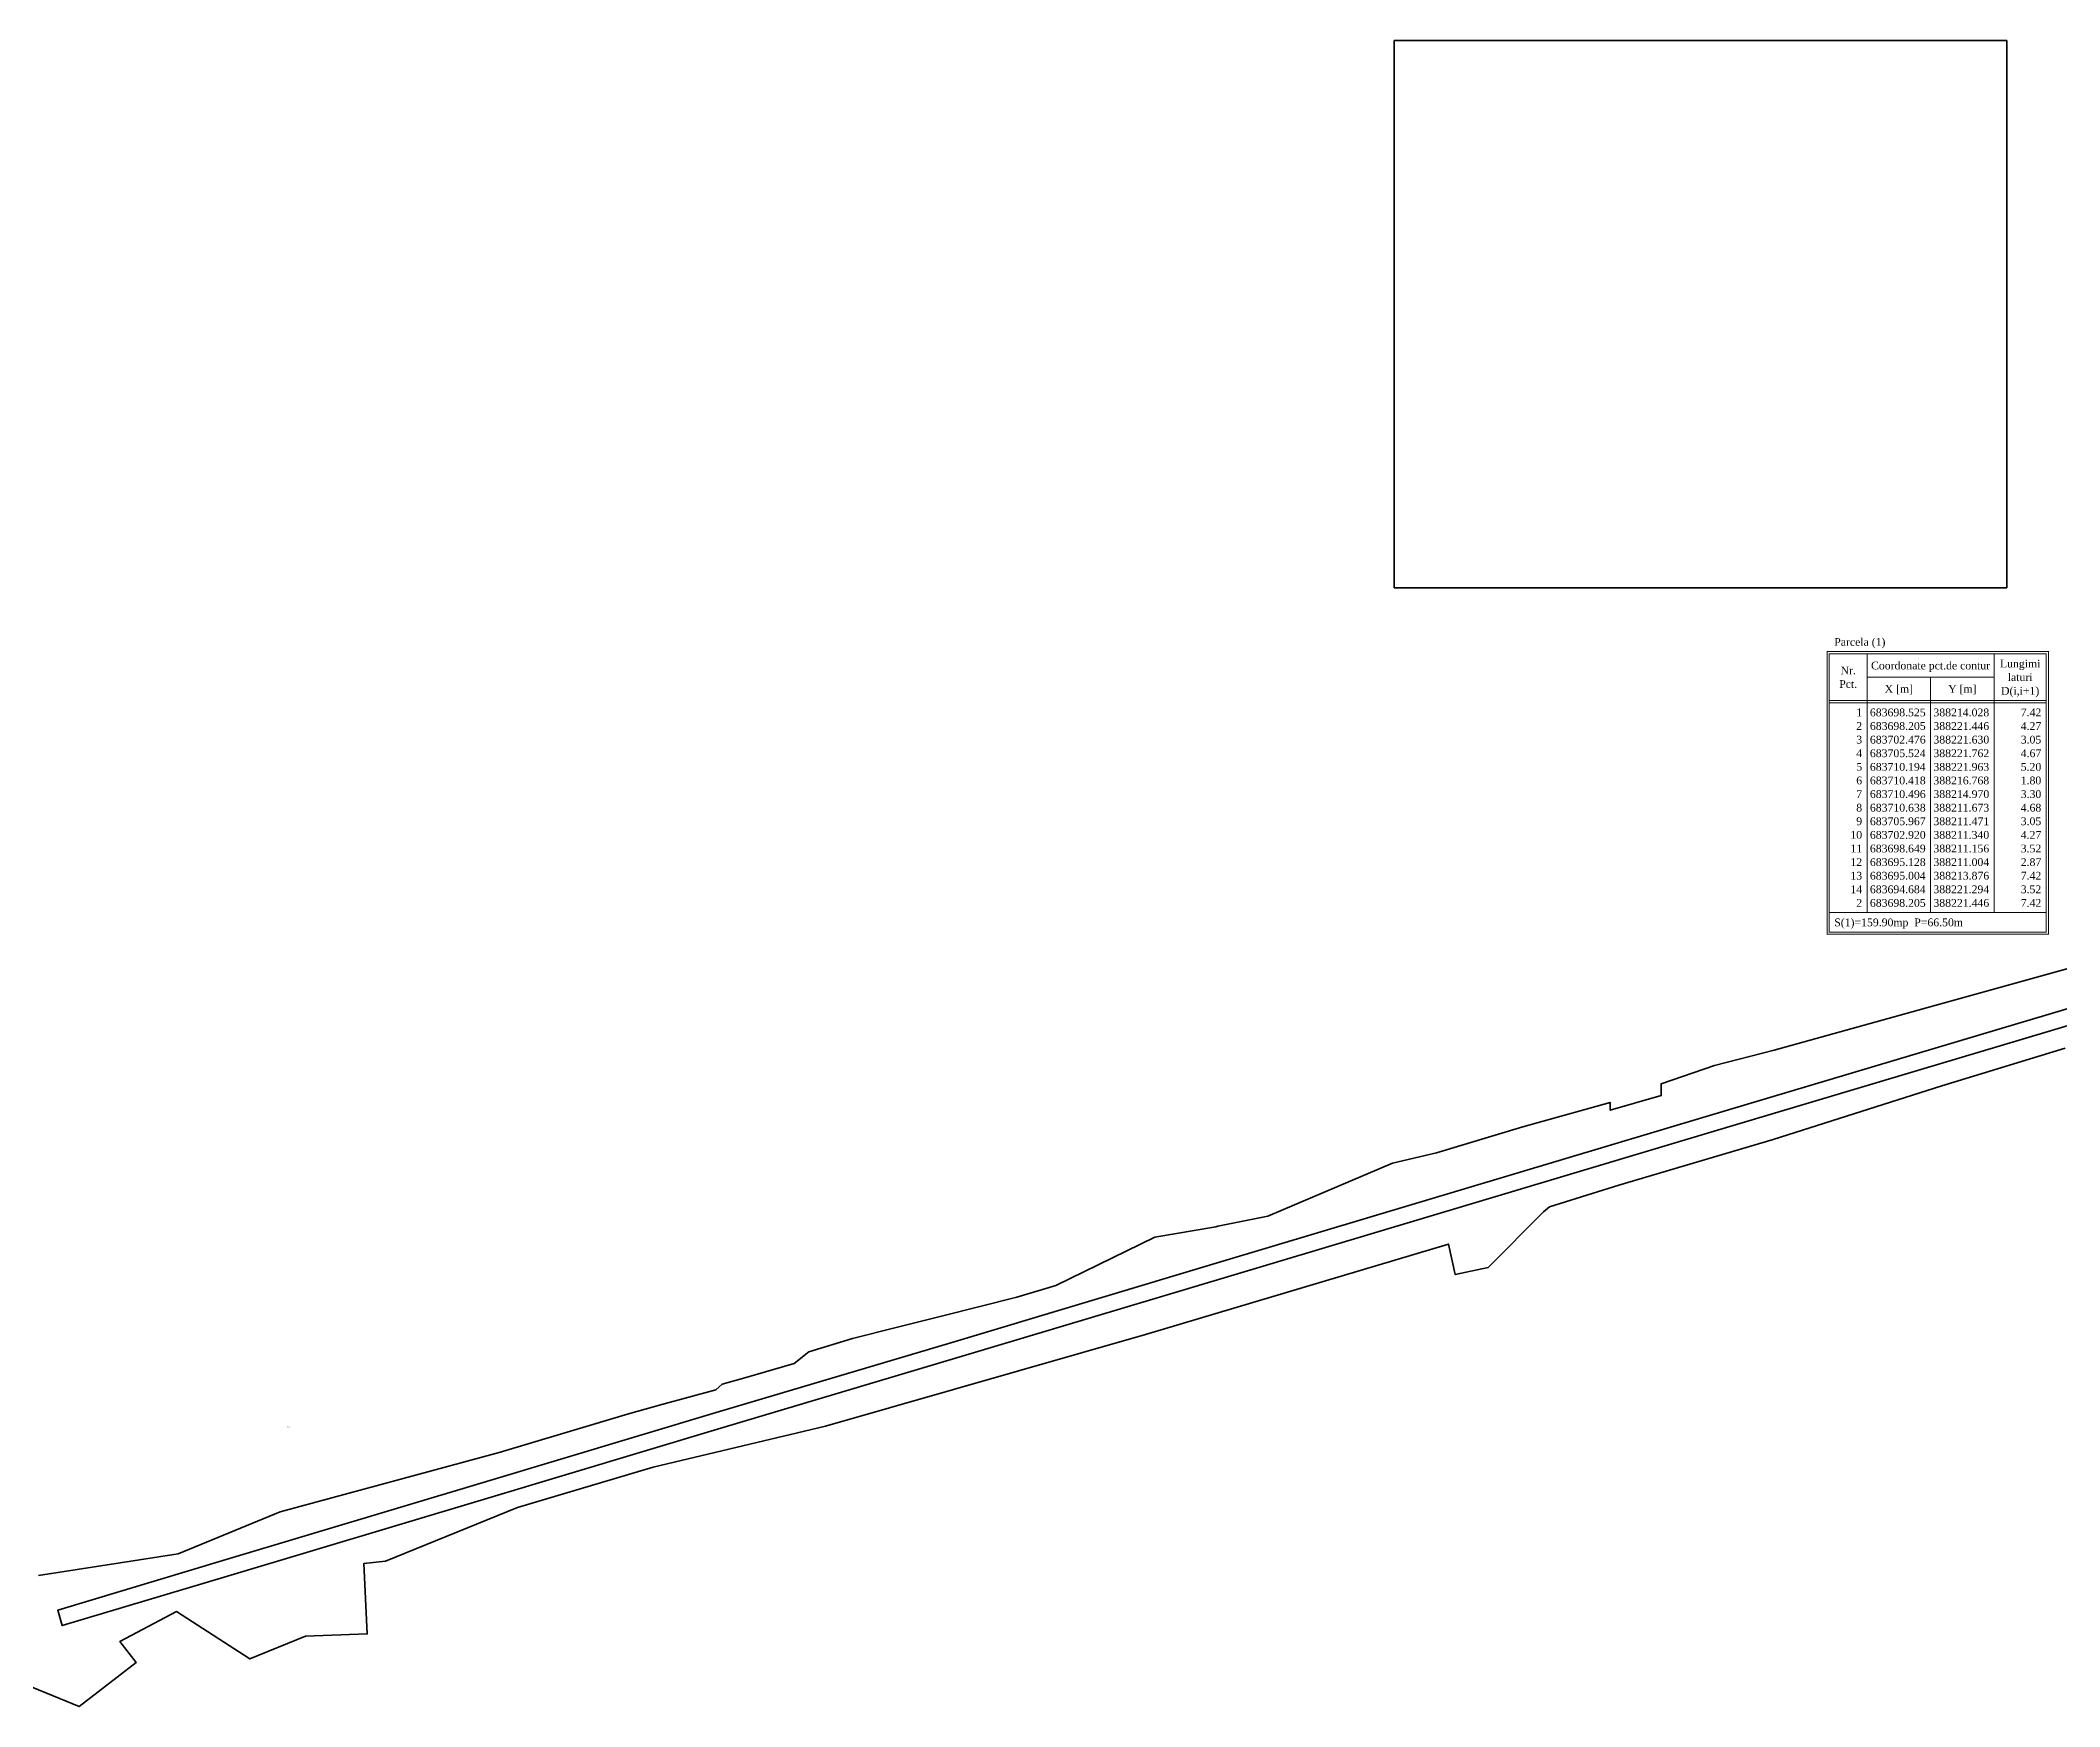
# Model space of a CAD drawing. Header units: inches. Extents: x 386283 to 388912, y 683236 to 684907.
# Drawn here: x 387577 to 388200, y 683431 to 683945 of the extents above; entities that cross this region are included whole.
import ezdxf
from ezdxf.enums import TextEntityAlignment as Align

# ---------------------------------------------------------------- set-up
doc = ezdxf.new("R2010")
doc.units = ezdxf.units.IN
doc.header["$MEASUREMENT"] = 0
for name, color, linetype, true_color in [('CONSTRUCTII_ACTIVE', 7, 'Continuous', 0xc342f2), ('IMOBILE_ACTIVE', 7, 'Continuous', 0x144221), ('LABEL', 7, 'Continuous', 0x6742ac)]:
    doc.layers.add(name, color=color, linetype=linetype, true_color=true_color)
doc.styles.add('TIMES_NEW_ROMAN', font='times.ttf')
picture_1 = doc.add_image_def('image1.ecw', size_in_pixel=(23609, 17798))

# ---------------------------------------------------------------- blocks, each defined once
blk = doc.blocks.new('*U25', base_point=(388256.14, 683687.51))
at = {"lineweight": 30, "const_width": 0.307}
for points in [[(388256.14, 683683.31), (388324.42, 683683.31), (388324.42, 683596.09), (388256.14, 683596.09)], [(388256.81, 683682.63), (388323.75, 683682.63), (388323.75, 683596.76), (388256.81, 683596.76)]]:
    blk.add_lwpolyline(points, close=True, dxfattribs=at)
for points in [[(388268.45, 683682.63), (388268.45, 683602.76)], [(388307.68, 683682.63), (388307.68, 683602.76)], [(388268.45, 683675.43), (388307.68, 683675.43)], [(388288.06, 683675.43), (388288.06, 683602.76)], [(388256.81, 683668.23), (388323.75, 683668.23)], [(388256.81, 683667.56), (388323.75, 683667.56)], [(388256.81, 683602.76), (388323.75, 683602.76)]]:
    blk.add_lwpolyline(points, dxfattribs=at)
at = {"lineweight": 30, "style": 'TIMES_NEW_ROMAN'}
for s, p in [('Parcela (1)', (388258.33, 683685.11)), ('S(1)=159.90mp  P=66.50m', (388258.33, 683598.56))]:
    blk.add_text(s, height=2.4, dxfattribs=at).set_placement(p)
for s, p in [('Nr.', (388262.63, 683677.53)), ('Coordonate pct.de contur', (388288.06, 683679.03)), ('Lungimi', (388315.71, 683679.63)), ('laturi', (388315.71, 683675.43)), ('Pct.', (388262.63, 683673.33)), ('X [m]', (388278.26, 683671.83)), ('Y [m]', (388297.87, 683671.83)), ('D(i,i+1)', (388315.71, 683671.23))]:
    blk.add_text(s, height=2.4, dxfattribs=at).set_placement(p, align=Align.MIDDLE_CENTER)
for s, p in [('1', (388266.93, 683663.36)), ('683698.525', (388286.55, 683663.36)), ('388214.028', (388306.16, 683663.36)), ('7.42', (388322.23, 683663.36)), ('2', (388266.93, 683659.16)), ('3', (388266.93, 683654.96)), ('683698.205', (388286.55, 683659.16)), ('683702.476', (388286.55, 683654.96)), ('388221.446', (388306.16, 683659.16)), ('388221.630', (388306.16, 683654.96)), ('4.27', (388322.23, 683659.16)), ('3.05', (388322.23, 683654.96)), ('4', (388266.93, 683650.76)), ('683705.524', (388286.55, 683650.76)), ('388221.762', (388306.16, 683650.76)), ('4.67', (388322.23, 683650.76)), ('6', (388266.93, 683642.36)), ('5', (388266.93, 683646.56)), ('683710.194', (388286.55, 683646.56)), ('683710.418', (388286.55, 683642.36)), ('388221.963', (388306.16, 683646.56)), ('388216.768', (388306.16, 683642.36)), ('5.20', (388322.23, 683646.56)), ('1.80', (388322.23, 683642.36)), ('7', (388266.93, 683638.16)), ('683710.496', (388286.55, 683638.16)), ('388214.970', (388306.16, 683638.16)), ('3.30', (388322.23, 683638.16)), ('9', (388266.93, 683629.76)), ('8', (388266.93, 683633.96)), ('683710.638', (388286.55, 683633.96)), ('683705.967', (388286.55, 683629.76)), ('388211.673', (388306.16, 683633.96)), ('388211.471', (388306.16, 683629.76)), ('4.68', (388322.23, 683633.96)), ('3.05', (388322.23, 683629.76)), ('10', (388266.93, 683625.56)), ('683702.920', (388286.55, 683625.56)), ('388211.340', (388306.16, 683625.56)), ('4.27', (388322.23, 683625.56)), ('11', (388266.93, 683621.36)), ('12', (388266.93, 683617.16)), ('683698.649', (388286.55, 683621.36)), ('683695.128', (388286.55, 683617.16)), ('388211.156', (388306.16, 683621.36)), ('388211.004', (388306.16, 683617.16)), ('2.87', (388322.23, 683617.16)), ('3.52', (388322.23, 683621.36)), ('13', (388266.93, 683612.96)), ('683695.004', (388286.55, 683612.96)), ('388213.876', (388306.16, 683612.96)), ('7.42', (388322.23, 683612.96)), ('14', (388266.93, 683608.76)), ('2', (388266.93, 683604.56)), ('683694.684', (388286.55, 683608.76)), ('683698.205', (388286.55, 683604.56)), ('388221.294', (388306.16, 683608.76)), ('388221.446', (388306.16, 683604.56)), ('3.52', (388322.23, 683608.76)), ('7.42', (388322.23, 683604.56))]:
    blk.add_text(s, height=2.4, dxfattribs=at).set_placement(p, align=Align.RIGHT)

msp = doc.modelspace()

# ---------------------------------------------------------------- linework, layer by layer
at = {"layer": 'CONSTRUCTII_ACTIVE', "lineweight": 35}
msp.add_lwpolyline([(388268.81, 683660.59), (388188.92, 683636.79), (388092.75, 683608.1), (387943.56, 683563.42), (387859.59, 683538.27), (387787.14, 683516.72), (387715.23, 683495.12), (387634.89, 683471.06), (387583.89, 683455.8), (387582.53, 683460.49), (387633.46, 683475.85), (387713.8, 683499.91), (387785.71, 683521.51), (387858.16, 683543.06), (387942.13, 683568.21), (388091.32, 683612.89), (388187.49, 683641.58), (388267.38, 683665.38)], dxfattribs=at)
at = {"layer": 'IMOBILE_ACTIVE', "lineweight": 35}
for points in [[(387576.61, 683471.29), (387619.64, 683477.91), (387651.12, 683490.88), (387718.75, 683509.23), (387758.72, 683521.17), (387768.96, 683523.99), (387785.67, 683528.59), (387787.58, 683530.26), (387794.64, 683532.22), (387809.86, 683536.69), (387814.32, 683540.28), (387827.85, 683544.41), (387841.68, 683547.89), (387855.31, 683551.32), (387878.54, 683557.18), (387890.6, 683560.7), (387921.14, 683575.67), (387939.99, 683578.81), (387940.56, 683579.04), (387955.97, 683582.17), (387994.51, 683598.48), (388008.09, 683601.64), (388034.72, 683609.74), (388061.64, 683617.25), (388061.7, 683614.82), (388077.44, 683619.4), (388077.39, 683622.99), (388093.91, 683628.6), (388112.34, 683633.41), (388203.71, 683658.76)], [(388202.13, 683633.97), (388164, 683622.42), (388112, 683605.81), (388064.33, 683591.74), (388042.97, 683584.98), (388041.06, 683583.49), (388024.05, 683566.33), (388013.86, 683564.11), (388011.78, 683573.51), (387918.27, 683545.61), (387819.51, 683517.38), (387766.26, 683504.71), (387724.38, 683492.23), (387683.64, 683475.64), (387676.95, 683474.94), (387678.04, 683453.19), (387658.94, 683452.48), (387641.81, 683445.47), (387619.2, 683460.11), (387601.72, 683450.82), (387606.77, 683444.39), (387589.13, 683430.77), (387568.52, 683439.22)]]:
    msp.add_lwpolyline(points, dxfattribs=at)

# ---------------------------------------------------------------- block references
at = {"lineweight": 30}
msp.add_blockref('*U25', (388128.65, 683760.57), dxfattribs=at)

# ---------------------------------------------------------------- texts
at = {"layer": 'LABEL'}
msp.add_text('52496', height=0.2, dxfattribs=at).set_placement((387653.29, 683516.94))

# ---------------------------------------------------------------- pictures from other files: only their frames are drawn
at = {"lineweight": 35}
image = msp.add_image(picture_1, insert=(379388.55, 676777.16), size_in_units=(11804.5, 8899), dxfattribs=at)
image.set_boundary_path([(17212.34, 3461.76), (17590.673, 3799.66)])

doc.saveas('drawing.dxf')
